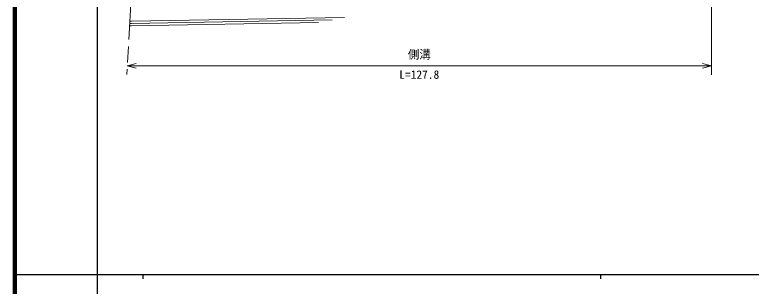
# Model space of a CAD drawing. Units: millimetres, scale not verified. Extents: x 40000 to 680000, y 20000 to 380000.
# Drawn here: x 40000 to 200976, y 202409 to 261623 of the extents above; entities that cross this region are included whole.
import ezdxf
from ezdxf.enums import TextEntityAlignment as Align

# ---------------------------------------------------------------- set-up
doc = ezdxf.new("R2010")
doc.units = ezdxf.units.MM
doc.header["$LTSCALE"] = 1000
doc.linetypes.add('CHAIN', pattern=[18.5, 12, -1.5, 3.5, -1.5])
for name, color, linetype, lineweight in [('M-BGD', 7, 'Continuous', 13), ('M-BMK', 2, 'CHAIN', 13), ('M-STR-HTXT', 7, 'Continuous', 13), ('M-TTL', 2, 'Continuous', 140), ('M-TTL-BAND', 7, 'Continuous', 25)]:
    doc.layers.add(name, color=color, linetype=linetype, lineweight=lineweight)
doc.styles.add('@ＭＳ ゴシック', font='')
doc.styles.add('ＭＳ ゴシック', font='')
doc.styles.get('@ＭＳ ゴシック').set_extended_font_data('@MS Gothic')
doc.styles.get('ＭＳ ゴシック').set_extended_font_data('MS Gothic')

msp = doc.modelspace()

# ---------------------------------------------------------------- linework, layer by layer
at = {"layer": 'M-BGD'}
for p, q in [((65514, 260197), (112101, 261055)), ((65523, 259697), (109389, 260505)), ((65532, 259197), (106407, 259950))]:
    msp.add_line(p, q, dxfattribs=at)
for radius, end in [(2493750, 91.0648), (2494250, 91.06395), (2494750, 91.0631)]:
    msp.add_arc((111422, -2234130), radius, 91.05442, end, dxfattribs=at)
at = {"layer": 'M-BMK'}
msp.add_line((66606, 286665), (64492, 248600), dxfattribs=at)
at = {"layer": 'M-STR-HTXT'}
for p, q in [((192249, 289638), (192249, 248490)), ((66528, 251008), (64596, 250490)), ((64596, 250490), (192249, 250490)), ((64596, 250490), (66528, 249972)), ((192249, 250490), (190317, 251008)), ((190317, 249972), (192249, 250490))]:
    msp.add_line(p, q, dxfattribs=at)
at = {"layer": 'M-TTL'}
msp.add_line((40000, 380000), (40000, 20000), dxfattribs=at)
at = {"layer": 'M-TTL-BAND'}
for p, q in [((58000, 370000), (58000, 20000)), ((40000, 205000), (579000, 205000)), ((68000, 205000), (68000, 204000)), ((168000, 205000), (168000, 204000))]:
    msp.add_line(p, q, dxfattribs=at)

# ---------------------------------------------------------------- texts
at = {"layer": 'M-STR-HTXT', "style": 'ＭＳ ゴシック'}
msp.add_text('側溝', height=1833, dxfattribs=at).set_placement((128423, 251490), align=Align.BOTTOM_CENTER)
at = {"layer": 'M-STR-HTXT', "style": '@ＭＳ ゴシック'}
msp.add_text('L=127.8', height=1833, dxfattribs=at).set_placement((128423, 249490), align=Align.TOP_CENTER)

doc.saveas('drawing.dxf')
